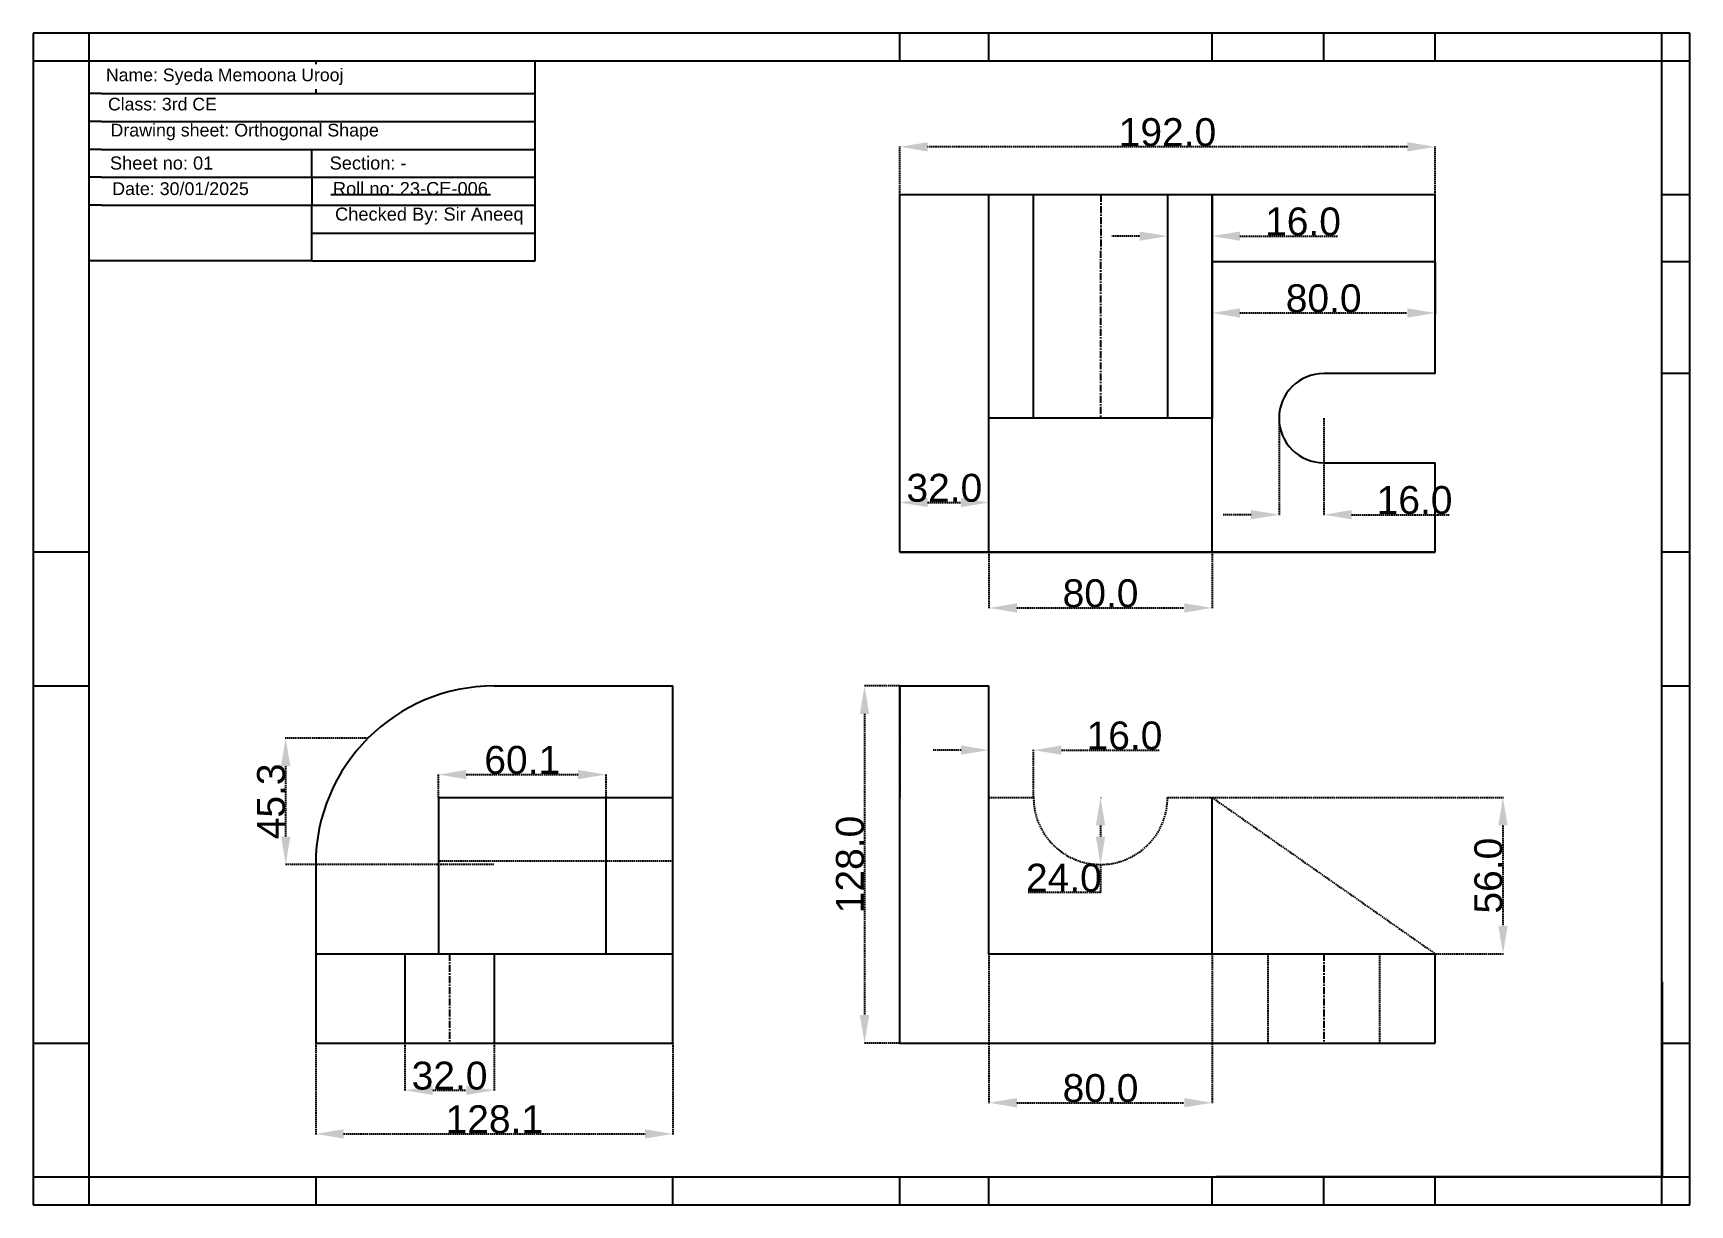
# Model space of a CAD drawing. Header units: inches. Extents: x 12 to 606, y 12 to 432.
import ezdxf

# ---------------------------------------------------------------- set-up
doc = ezdxf.new("R2010")
doc.units = ezdxf.units.IN
doc.header["$MEASUREMENT"] = 0
doc.linetypes.add('CENTERX2', pattern=[4, 2.5, -0.5, 0.5, -0.5])
doc.linetypes.add('HIDDENX2', pattern=[0.75, 0.5, -0.25])
doc.layers.get('Defpoints').update_dxf_attribs({"color": 5})
doc.styles.get("Standard").update_dxf_attribs({"font": 'arial.ttf'})
doc.dimstyles.get("Standard").update_dxf_attribs({"dimtxt": 10, "dimasz": 10, "dimexe": 0.18, "dimexo": 0.0625, "dimgap": 0.09, "dimtad": 1, "dimtoh": 1, "dimdec": 1, "dimzin": 0, "dimdsep": 46, "dimtxsty": 'Standard', "dimcen": 0.09, "dimclrt": 4, "dimadec": 0, "dimazin": 0, "dimtfac": 1, "dimtdec": 1, "dimtofl": 0, "dimtmove": 0, "dimatfit": 3, "dimfxl": 1, "dimtfillclr": 2, "dimtolj": 1, "dimtzin": 0, "dimarcsym": 1})

# ---------------------------------------------------------------- blocks, each defined once
blk = doc.blocks.new('*D1')
at = {"color": 0, "linetype": 'HIDDENX2', "lineweight": -2, "transparency": 16777216}
for p, q in [((322.38, 374.23), (322.38, 391.6)), ((504.38, 391.42), (332.38, 391.42)), ((514.38, 374.23), (514.38, 391.6))]:
    blk.add_line(p, q, dxfattribs=at)
at = {"color": 0, "linetype": 'HIDDENX2', "transparency": 16777216}
for points in [[(332.38, 393.09), (332.38, 389.75), (322.38, 391.42)], [(504.38, 393.09), (504.38, 389.75), (514.38, 391.42)]]:
    blk.add_solid(points, dxfattribs=at)
at = {"layer": 'Defpoints', "color": 0, "linetype": 'HIDDENX2', "transparency": 16777216}
for p in [(322.38, 391.42), (322.38, 374.16), (514.38, 374.16)]:
    blk.add_point(p, dxfattribs=at)
at = {"color": 4, "linetype": 'HIDDENX2', "transparency": 16777216, "insert": (418.38, 396.62), "char_height": 10, "attachment_point": 5}
blk.add_mtext('\\A1;192.0', dxfattribs=at)
blk = doc.blocks.new('*D3')
at = {"color": 0, "linetype": 'HIDDENX2', "lineweight": -2, "transparency": 16777216}
for p, q in [((434.38, 350.1), (434.38, 331.68)), ((514.38, 350.1), (514.38, 331.68)), ((444.38, 331.86), (504.38, 331.86))]:
    blk.add_line(p, q, dxfattribs=at)
at = {"color": 0, "linetype": 'HIDDENX2', "transparency": 16777216}
for points in [[(444.38, 333.52), (444.38, 330.19), (434.38, 331.86)], [(504.38, 333.52), (504.38, 330.19), (514.38, 331.86)]]:
    blk.add_solid(points, dxfattribs=at)
at = {"layer": 'Defpoints', "color": 0, "linetype": 'HIDDENX2', "transparency": 16777216}
for p in [(434.38, 350.16), (514.38, 350.16), (514.38, 331.86)]:
    blk.add_point(p, dxfattribs=at)
at = {"color": 4, "linetype": 'HIDDENX2', "transparency": 16777216, "insert": (474.38, 337.05), "char_height": 10, "attachment_point": 5}
blk.add_mtext('\\A1;80.0', dxfattribs=at)
blk = doc.blocks.new('*D4')
at = {"color": 0, "linetype": 'HIDDENX2', "lineweight": -2, "transparency": 16777216}
for p, q in [((354.38, 246.1), (354.38, 225.95)), ((434.38, 246.1), (434.38, 225.95)), ((364.38, 226.13), (424.38, 226.13))]:
    blk.add_line(p, q, dxfattribs=at)
at = {"color": 0, "linetype": 'HIDDENX2', "transparency": 16777216}
for points in [[(364.38, 227.8), (364.38, 224.47), (354.38, 226.13)], [(424.38, 227.8), (424.38, 224.47), (434.38, 226.13)]]:
    blk.add_solid(points, dxfattribs=at)
at = {"layer": 'Defpoints', "color": 0, "linetype": 'HIDDENX2', "transparency": 16777216}
for p in [(354.38, 246.16), (434.38, 246.16), (434.38, 226.13)]:
    blk.add_point(p, dxfattribs=at)
at = {"color": 4, "linetype": 'HIDDENX2', "transparency": 16777216, "insert": (394.38, 231.33), "char_height": 10, "attachment_point": 5}
blk.add_mtext('\\A1;80.0', dxfattribs=at)
blk = doc.blocks.new('*D5')
at = {"color": 0, "linetype": 'HIDDENX2', "lineweight": -2, "transparency": 16777216}
for p, q in [((418.38, 374.1), (418.38, 359.22)), ((434.38, 374.1), (434.38, 359.22)), ((408.38, 359.4), (398.38, 359.4)), ((444.38, 359.4), (479.56, 359.4))]:
    blk.add_line(p, q, dxfattribs=at)
at = {"color": 0, "linetype": 'HIDDENX2', "transparency": 16777216}
for points in [[(408.38, 361.07), (408.38, 357.74), (418.38, 359.4)], [(444.38, 361.07), (444.38, 357.74), (434.38, 359.4)]]:
    blk.add_solid(points, dxfattribs=at)
at = {"layer": 'Defpoints', "color": 0, "linetype": 'HIDDENX2', "transparency": 16777216}
for p in [(418.38, 374.16), (434.38, 374.16), (434.38, 359.4)]:
    blk.add_point(p, dxfattribs=at)
at = {"color": 4, "linetype": 'HIDDENX2', "transparency": 16777216, "insert": (466.97, 364.6), "char_height": 10, "attachment_point": 5}
blk.add_mtext('\\A1;16.0', dxfattribs=at)
blk = doc.blocks.new('*D6')
at = {"color": 0, "linetype": 'HIDDENX2', "lineweight": -2, "transparency": 16777216}
for p, q in [((322.38, 246.23), (322.38, 264.11)), ((332.38, 263.93), (344.38, 263.93)), ((354.38, 246.23), (354.38, 264.11))]:
    blk.add_line(p, q, dxfattribs=at)
at = {"color": 0, "linetype": 'HIDDENX2', "transparency": 16777216}
for points in [[(332.38, 265.6), (332.38, 262.26), (322.38, 263.93)], [(344.38, 265.6), (344.38, 262.26), (354.38, 263.93)]]:
    blk.add_solid(points, dxfattribs=at)
at = {"layer": 'Defpoints', "color": 0, "linetype": 'HIDDENX2', "transparency": 16777216}
for p in [(354.38, 263.93), (322.38, 246.16), (354.38, 246.16)]:
    blk.add_point(p, dxfattribs=at)
at = {"color": 4, "linetype": 'HIDDENX2', "transparency": 16777216, "insert": (338.38, 269.13), "char_height": 10, "attachment_point": 5}
blk.add_mtext('\\A1;32.0', dxfattribs=at)
blk = doc.blocks.new('*D9')
at = {"color": 0, "linetype": 'HIDDENX2', "lineweight": -2, "transparency": 16777216}
for p, q in [((354.38, 102.1), (354.38, 48.58)), ((434.38, 102.1), (434.38, 48.58)), ((364.38, 48.76), (424.38, 48.76))]:
    blk.add_line(p, q, dxfattribs=at)
at = {"color": 0, "linetype": 'HIDDENX2', "transparency": 16777216}
for points in [[(364.38, 50.43), (364.38, 47.09), (354.38, 48.76)], [(424.38, 50.43), (424.38, 47.09), (434.38, 48.76)]]:
    blk.add_solid(points, dxfattribs=at)
at = {"layer": 'Defpoints', "color": 0, "linetype": 'HIDDENX2', "transparency": 16777216}
for p in [(354.38, 102.16), (434.38, 102.16), (434.38, 48.76)]:
    blk.add_point(p, dxfattribs=at)
at = {"color": 4, "linetype": 'HIDDENX2', "transparency": 16777216, "insert": (394.38, 53.96), "char_height": 10, "attachment_point": 5}
blk.add_mtext('\\A1;80.0', dxfattribs=at)
blk = doc.blocks.new('*D10')
at = {"color": 0, "linetype": 'HIDDENX2', "lineweight": -2, "transparency": 16777216}
for p, q in [((144.98, 70.1), (144.98, 53.05)), ((176.98, 70.1), (176.98, 53.05)), ((154.98, 53.23), (166.98, 53.23))]:
    blk.add_line(p, q, dxfattribs=at)
at = {"color": 0, "linetype": 'HIDDENX2', "transparency": 16777216}
for points in [[(154.98, 54.89), (154.98, 51.56), (144.98, 53.23)], [(166.98, 54.89), (166.98, 51.56), (176.98, 53.23)]]:
    blk.add_solid(points, dxfattribs=at)
at = {"layer": 'Defpoints', "color": 0, "linetype": 'HIDDENX2', "transparency": 16777216}
for p in [(144.98, 70.16), (176.98, 70.16), (176.98, 53.23)]:
    blk.add_point(p, dxfattribs=at)
at = {"color": 4, "linetype": 'HIDDENX2', "transparency": 16777216, "insert": (160.98, 58.43), "char_height": 10, "attachment_point": 5}
blk.add_mtext('\\A1;32.0', dxfattribs=at)
blk = doc.blocks.new('*D11')
at = {"color": 0, "linetype": 'HIDDENX2', "lineweight": -2, "transparency": 16777216}
for p, q in [((156.98, 158.23), (156.98, 166.58)), ((166.98, 166.4), (207.08, 166.4)), ((217.08, 158.23), (217.08, 166.58))]:
    blk.add_line(p, q, dxfattribs=at)
at = {"color": 0, "linetype": 'HIDDENX2', "transparency": 16777216}
for points in [[(166.98, 168.06), (166.98, 164.73), (156.98, 166.4)], [(207.08, 168.06), (207.08, 164.73), (217.08, 166.4)]]:
    blk.add_solid(points, dxfattribs=at)
at = {"layer": 'Defpoints', "color": 0, "linetype": 'HIDDENX2', "transparency": 16777216}
for p in [(217.08, 166.4), (156.98, 158.16), (217.08, 158.16)]:
    blk.add_point(p, dxfattribs=at)
at = {"color": 4, "linetype": 'HIDDENX2', "transparency": 16777216, "insert": (187.03, 171.59), "char_height": 10, "attachment_point": 5}
blk.add_mtext('\\A1;60.1', dxfattribs=at)
blk = doc.blocks.new('*D12')
at = {"color": 0, "linetype": 'HIDDENX2', "lineweight": -2, "transparency": 16777216}
for p, q in [((131.66, 179.42), (102.04, 179.42)), ((102.22, 144.16), (102.22, 169.42)), ((176.91, 134.16), (102.04, 134.16))]:
    blk.add_line(p, q, dxfattribs=at)
at = {"color": 0, "linetype": 'HIDDENX2', "transparency": 16777216}
for points in [[(100.56, 169.42), (103.89, 169.42), (102.22, 179.42)], [(100.56, 144.16), (103.89, 144.16), (102.22, 134.16)]]:
    blk.add_solid(points, dxfattribs=at)
at = {"layer": 'Defpoints', "color": 0, "linetype": 'HIDDENX2', "transparency": 16777216}
for p in [(102.22, 179.42), (131.72, 179.42), (176.98, 134.16)]:
    blk.add_point(p, dxfattribs=at)
at = {"color": 4, "linetype": 'HIDDENX2', "transparency": 16777216, "insert": (97.03, 156.79), "char_height": 10, "attachment_point": 5, "rotation": 90}
blk.add_mtext('\\A1;45.3', dxfattribs=at)
blk = doc.blocks.new('*D13')
at = {"color": 0, "linetype": 'HIDDENX2', "lineweight": -2, "transparency": 16777216}
for p, q in [((112.98, 70.1), (112.98, 37.41)), ((241.08, 70.1), (241.08, 37.41)), ((122.98, 37.59), (231.08, 37.59))]:
    blk.add_line(p, q, dxfattribs=at)
at = {"color": 0, "linetype": 'HIDDENX2', "transparency": 16777216}
for points in [[(122.98, 39.26), (122.98, 35.93), (112.98, 37.59)], [(231.08, 39.26), (231.08, 35.93), (241.08, 37.59)]]:
    blk.add_solid(points, dxfattribs=at)
at = {"layer": 'Defpoints', "color": 0, "linetype": 'HIDDENX2', "transparency": 16777216}
for p in [(112.98, 70.16), (241.08, 70.16), (241.08, 37.59)]:
    blk.add_point(p, dxfattribs=at)
at = {"color": 4, "linetype": 'HIDDENX2', "transparency": 16777216, "insert": (177.03, 42.79), "char_height": 10, "attachment_point": 5}
blk.add_mtext('\\A1;128.1', dxfattribs=at)
blk = doc.blocks.new('*D15')
at = {"color": 0, "linetype": 'HIDDENX2', "lineweight": -2, "transparency": 16777216}
for p, q in [((458.38, 294.1), (458.38, 259.37)), ((474.38, 294.1), (474.38, 259.37)), ((448.38, 259.55), (438.38, 259.55)), ((484.38, 259.55), (519.56, 259.55))]:
    blk.add_line(p, q, dxfattribs=at)
at = {"color": 0, "linetype": 'HIDDENX2', "transparency": 16777216}
for points in [[(448.38, 261.22), (448.38, 257.89), (458.38, 259.55)], [(484.38, 261.22), (484.38, 257.89), (474.38, 259.55)]]:
    blk.add_solid(points, dxfattribs=at)
at = {"layer": 'Defpoints', "color": 0, "linetype": 'HIDDENX2', "transparency": 16777216}
for p in [(458.38, 294.16), (474.38, 294.16), (474.38, 259.55)]:
    blk.add_point(p, dxfattribs=at)
at = {"color": 4, "linetype": 'HIDDENX2', "transparency": 16777216, "insert": (506.97, 264.75), "char_height": 10, "attachment_point": 5}
blk.add_mtext('\\A1;16.0', dxfattribs=at)
blk = doc.blocks.new('*D16')
at = {"color": 0, "linetype": 'HIDDENX2', "lineweight": -2, "transparency": 16777216}
for p, q in [((322.31, 198.16), (309.58, 198.16)), ((309.76, 188.16), (309.76, 80.16)), ((322.31, 70.16), (309.58, 70.16))]:
    blk.add_line(p, q, dxfattribs=at)
at = {"color": 0, "linetype": 'HIDDENX2', "transparency": 16777216}
for points in [[(308.09, 188.16), (311.43, 188.16), (309.76, 198.16)], [(308.09, 80.16), (311.43, 80.16), (309.76, 70.16)]]:
    blk.add_solid(points, dxfattribs=at)
at = {"layer": 'Defpoints', "color": 0, "linetype": 'HIDDENX2', "transparency": 16777216}
for p in [(322.38, 198.16), (309.76, 70.16), (322.38, 70.16)]:
    blk.add_point(p, dxfattribs=at)
at = {"color": 4, "linetype": 'HIDDENX2', "transparency": 16777216, "insert": (304.57, 134.16), "char_height": 10, "attachment_point": 5, "rotation": 90}
blk.add_mtext('\\A1;128.0', dxfattribs=at)
blk = doc.blocks.new('*D17')
at = {"color": 0, "linetype": 'HIDDENX2', "lineweight": -2, "transparency": 16777216}
for p, q in [((344.38, 175.16), (334.38, 175.16)), ((354.38, 158.23), (354.38, 175.34)), ((370.38, 158.23), (370.38, 175.34)), ((380.38, 175.16), (415.56, 175.16))]:
    blk.add_line(p, q, dxfattribs=at)
at = {"color": 0, "linetype": 'HIDDENX2', "transparency": 16777216}
for points in [[(344.38, 176.82), (344.38, 173.49), (354.38, 175.16)], [(380.38, 176.82), (380.38, 173.49), (370.38, 175.16)]]:
    blk.add_solid(points, dxfattribs=at)
at = {"layer": 'Defpoints', "color": 0, "linetype": 'HIDDENX2', "transparency": 16777216}
for p in [(370.38, 175.16), (354.38, 158.16), (370.38, 158.16)]:
    blk.add_point(p, dxfattribs=at)
at = {"color": 4, "linetype": 'HIDDENX2', "transparency": 16777216, "insert": (402.97, 180.35), "char_height": 10, "attachment_point": 5}
blk.add_mtext('\\A1;16.0', dxfattribs=at)
blk = doc.blocks.new('*D18')
at = {"color": 0, "linetype": 'HIDDENX2', "lineweight": -2, "transparency": 16777216}
for p, q in [((434.44, 158.16), (538.85, 158.16)), ((538.67, 148.16), (538.67, 112.16)), ((514.44, 102.16), (538.85, 102.16))]:
    blk.add_line(p, q, dxfattribs=at)
at = {"color": 0, "linetype": 'HIDDENX2', "transparency": 16777216}
for points in [[(537.01, 148.16), (540.34, 148.16), (538.67, 158.16)], [(537.01, 112.16), (540.34, 112.16), (538.67, 102.16)]]:
    blk.add_solid(points, dxfattribs=at)
at = {"layer": 'Defpoints', "color": 0, "linetype": 'HIDDENX2', "transparency": 16777216}
for p in [(434.38, 158.16), (514.38, 102.16), (538.67, 102.16)]:
    blk.add_point(p, dxfattribs=at)
at = {"color": 4, "linetype": 'HIDDENX2', "transparency": 16777216, "insert": (533.48, 130.16), "char_height": 10, "attachment_point": 5, "rotation": 90}
blk.add_mtext('\\A1;56.0', dxfattribs=at)
blk = doc.blocks.new('*D19')
at = {"color": 0, "linetype": 'HIDDENX2', "lineweight": -2, "transparency": 16777216}
for p, q in [((394.44, 158.16), (394.56, 158.16)), ((394.38, 148.16), (394.38, 144.16)), ((394.38, 134.16), (394.38, 124.16)), ((394.44, 134.16), (394.56, 134.16)), ((394.38, 124.16), (368.17, 124.16))]:
    blk.add_line(p, q, dxfattribs=at)
at = {"color": 0, "linetype": 'HIDDENX2', "transparency": 16777216}
for points in [[(392.71, 148.16), (396.04, 148.16), (394.38, 158.16)], [(392.71, 144.16), (396.04, 144.16), (394.38, 134.16)]]:
    blk.add_solid(points, dxfattribs=at)
at = {"layer": 'Defpoints', "color": 0, "linetype": 'HIDDENX2', "transparency": 16777216}
for p in [(394.38, 158.16), (394.38, 134.16), (394.38, 134.16)]:
    blk.add_point(p, dxfattribs=at)
at = {"color": 4, "linetype": 'HIDDENX2', "transparency": 16777216, "insert": (381.23, 129.36), "char_height": 10, "attachment_point": 5}
blk.add_mtext('\\A1;24.0', dxfattribs=at)

msp = doc.modelspace()

# ---------------------------------------------------------------- linework, layer by layer
for p, q in [((605.68, 432.16), (11.68, 432.16)), ((11.68, 432.16), (11.68, 12.16)), ((31.68, 432.16), (31.68, 12.16)), ((322.38, 422.16), (322.38, 432.16)), ((354.38, 422.16), (354.38, 432.16)), ((434.38, 422.16), (434.38, 432.16)), ((474.38, 422.16), (474.38, 432.16)), ((514.38, 422.16), (514.38, 432.16)), ((595.68, 12.16), (595.68, 432.16)), ((605.68, 12.16), (605.68, 432.16)), ((605.68, 422.16), (11.68, 422.16)), ((112.98, 422.16), (112.98, 421.04)), ((191.63, 350.5), (191.63, 422.16)), ((36.05, 410.5), (31.68, 410.5)), ((36.05, 410.5), (191.63, 410.5)), ((112.98, 412.13), (112.98, 410.5)), ((36.05, 400.5), (31.68, 400.5)), ((36.05, 400.5), (191.63, 400.5)), ((36.05, 390.5), (31.68, 390.5)), ((36.05, 390.5), (191.63, 390.5)), ((111.63, 380.5), (111.63, 390.5)), ((36.05, 380.5), (31.68, 380.5)), ((36.05, 380.5), (191.63, 380.5)), ((111.63, 380.5), (111.63, 370.5)), ((36.05, 370.5), (31.68, 370.5)), ((36.05, 370.5), (191.63, 370.5)), ((111.63, 350.5), (111.63, 370.5)), ((175.65, 374.16), (118.45, 374.16)), ((514.38, 374.16), (322.38, 374.16)), ((322.38, 246.16), (322.38, 374.16)), ((354.38, 246.16), (354.38, 374.16)), ((370.38, 294.16), (370.38, 374.16)), ((418.38, 374.16), (418.38, 294.16)), ((434.38, 246.16), (434.38, 374.16)), ((434.38, 374.16), (434.38, 294.16)), ((514.38, 310.16), (514.38, 374.16)), ((605.68, 374.16), (595.68, 374.16)), ((111.63, 360.5), (191.63, 360.5)), ((111.63, 350.5), (31.63, 350.5)), ((111.63, 350.5), (191.63, 350.5)), ((514.38, 350.16), (434.38, 350.16)), ((605.68, 350.16), (595.68, 350.16)), ((514.38, 310.16), (474.38, 310.16)), ((605.68, 310.16), (595.68, 310.16)), ((434.38, 294.16), (354.38, 294.16)), ((474.38, 278.16), (514.38, 278.16)), ((514.38, 246.16), (514.38, 278.16)), ((31.68, 246.16), (11.68, 246.16)), ((322.38, 246.16), (514.38, 246.16)), ((514.38, 246.16), (322.38, 246.16)), ((605.68, 246.16), (595.68, 246.16)), ((11.68, 198.16), (31.68, 198.16)), ((176.98, 198.16), (241.08, 198.16)), ((241.08, 70.16), (241.08, 198.16)), ((322.38, 198.16), (354.38, 198.16)), ((322.38, 70.16), (322.38, 198.16)), ((354.38, 102.16), (354.38, 198.16)), ((595.68, 198.16), (605.68, 198.16)), ((156.98, 158.16), (156.98, 102.16)), ((156.98, 158.16), (241.08, 158.16)), ((217.08, 102.16), (217.08, 158.16)), ((434.38, 102.16), (434.38, 158.16)), ((112.98, 134.16), (112.98, 70.16)), ((112.98, 102.16), (241.08, 102.16)), ((144.98, 102.16), (144.98, 70.16)), ((176.98, 102.16), (176.98, 70.16)), ((354.38, 102.16), (514.38, 102.16)), ((514.38, 70.16), (514.38, 102.16)), ((595.68, 92.16), (595.7, 92.16)), ((595.7, 92.16), (595.7, 22.16)), ((595.68, 82.16), (595.7, 82.16)), ((595.68, 72.16), (595.7, 72.16)), ((11.68, 70.16), (31.68, 70.16)), ((112.98, 70.16), (241.08, 70.16)), ((322.38, 70.16), (514.38, 70.16)), ((595.68, 70.16), (605.68, 70.16)), ((11.68, 22.16), (605.68, 22.16)), ((112.98, 22.16), (112.98, 12.16)), ((241.08, 12.16), (241.08, 22.16)), ((322.38, 12.16), (322.38, 22.16)), ((354.38, 12.16), (354.38, 22.16)), ((434.38, 12.16), (434.38, 22.16)), ((595.7, 22.16), (435.7, 22.16)), ((474.38, 12.16), (474.38, 22.16)), ((514.38, 12.16), (514.38, 22.16)), ((11.68, 12.16), (605.68, 12.16))]:
    msp.add_line(p, q)
at = {"color": 5, "linetype": 'CENTERX2'}
for p, q in [((394.44, 374.16), (394.38, 294.16)), ((160.98, 102.16), (160.98, 70.16)), ((474.38, 102.16), (474.38, 70.16))]:
    msp.add_line(p, q, dxfattribs=at)
at = {"linetype": 'Continuous'}
msp.add_line((31.68, 332.98), (31.63, 332.98), dxfattribs=at)
at = {"linetype": 'HIDDENX2'}
for p, q in [((322.38, 198.16), (322.38, 158.16)), ((354.38, 158.16), (370.38, 158.16)), ((418.38, 158.16), (434.38, 158.16)), ((434.38, 158.16), (514.38, 102.16))]:
    msp.add_line(p, q, dxfattribs=at)
at = {"color": 1, "linetype": 'HIDDENX2'}
for p, q in [((241.08, 135.34), (156.98, 135.34)), ((454.38, 102.16), (454.38, 70.16)), ((494.38, 102.16), (494.38, 70.16))]:
    msp.add_line(p, q, dxfattribs=at)
for centre, radius, end in [((474.38, 294.16), 16, 270), ((176.98, 134.16), 64, 180)]:
    msp.add_arc(centre, radius, 90, end)
at = {"linetype": 'HIDDENX2'}
msp.add_arc((394.38, 158.16), 24, 180, 0, dxfattribs=at)

# ---------------------------------------------------------------- texts
for s, height, p in [('Name: Syeda Memoona Urooj', 4.5315, (37.78, 414.94)), ('Class: 3rd CE', 4.5315, (38.5, 404.46)), ('Sheet no: 01', 4.6788, (39.22, 383.27)), ('Section: -', 4.679, (117.98, 383.27)), ('Roll no: 23-CE-006', 4.6788, (119.15, 374.11)), ('Checked By: Sir Aneeq', 4.6788, (119.93, 364.96))]:
    msp.add_text(s, height=height).set_placement(p)
for s, p in [('Drawing sheet: Orthogonal Shape', (39.4, 395.12)), ('Date: 30/01/2025', (40.02, 374.13))]:
    msp.add_text(s, height=4.5729, dxfattribs=at).set_placement(p)

# ---------------------------------------------------------------- dimensions: what is measured, and where the dimension line sits
at = {"color": 2, "linetype": 'HIDDENX2'}
for base, p1, p2, picture, middle in [((322.38, 391.42), (514.38, 374.16), (322.38, 374.16), '*D1', (418.38, 396.62)), ((434.38, 359.4), (418.38, 374.16), (434.38, 374.16), '*D5', (466.97, 364.6)), ((514.38, 331.86), (434.38, 350.16), (514.38, 350.16), '*D3', (474.38, 337.05)), ((354.38, 263.93), (322.38, 246.16), (354.38, 246.16), '*D6', (338.38, 269.13)), ((434.38, 226.13), (354.38, 246.16), (434.38, 246.16), '*D4', (394.38, 231.33)), ((217.08, 166.4), (156.98, 158.16), (217.08, 158.16), '*D11', (187.03, 171.59)), ((434.38, 48.76), (354.38, 102.16), (434.38, 102.16), '*D9', (394.38, 53.96)), ((241.08, 37.59), (112.98, 70.16), (241.08, 70.16), '*D13', (177.03, 42.79)), ((176.98, 53.23), (144.98, 70.16), (176.98, 70.16), '*D10', (160.98, 58.43))]:
    dim = msp.add_linear_dim(base=base, p1=p1, p2=p2, dimstyle='Standard', dxfattribs=at)
    dim.commit()
    dim.dimension.update_dxf_attribs({"geometry": picture, "text_midpoint": middle})
at = {"linetype": 'HIDDENX2'}
for base, p1, p2, picture, middle in [((474.38, 259.55), (458.38, 294.16), (474.38, 294.16), '*D15', (506.97, 264.75)), ((370.38, 175.16), (354.38, 158.16), (370.38, 158.16), '*D17', (402.97, 180.35))]:
    dim = msp.add_linear_dim(base=base, p1=p1, p2=p2, dimstyle='Standard', dxfattribs=at)
    dim.commit()
    dim.dimension.update_dxf_attribs({"geometry": picture, "text_midpoint": middle})
for base, p1, p2, picture, middle in [((309.76, 70.16), (322.38, 198.16), (322.38, 70.16), '*D16', (304.57, 134.16)), ((394.38, 134.16), (394.38, 158.16), (394.38, 134.16), '*D19', (381.23, 129.36)), ((538.67, 102.16), (434.38, 158.16), (514.38, 102.16), '*D18', (533.48, 130.16))]:
    dim = msp.add_linear_dim(base=base, p1=p1, p2=p2, angle=90, dimstyle='Standard', dxfattribs=at)
    dim.commit()
    dim.dimension.update_dxf_attribs({"geometry": picture, "text_midpoint": middle})
at = {"color": 2, "linetype": 'HIDDENX2'}
dim = msp.add_linear_dim(base=(102.22, 179.42), p1=(176.98, 134.16), p2=(131.72, 179.42), angle=90, dimstyle='Standard', dxfattribs=at)
dim.commit()
dim.dimension.update_dxf_attribs({"geometry": '*D12', "text_midpoint": (97.03, 156.79)})

doc.saveas('drawing.dxf')
